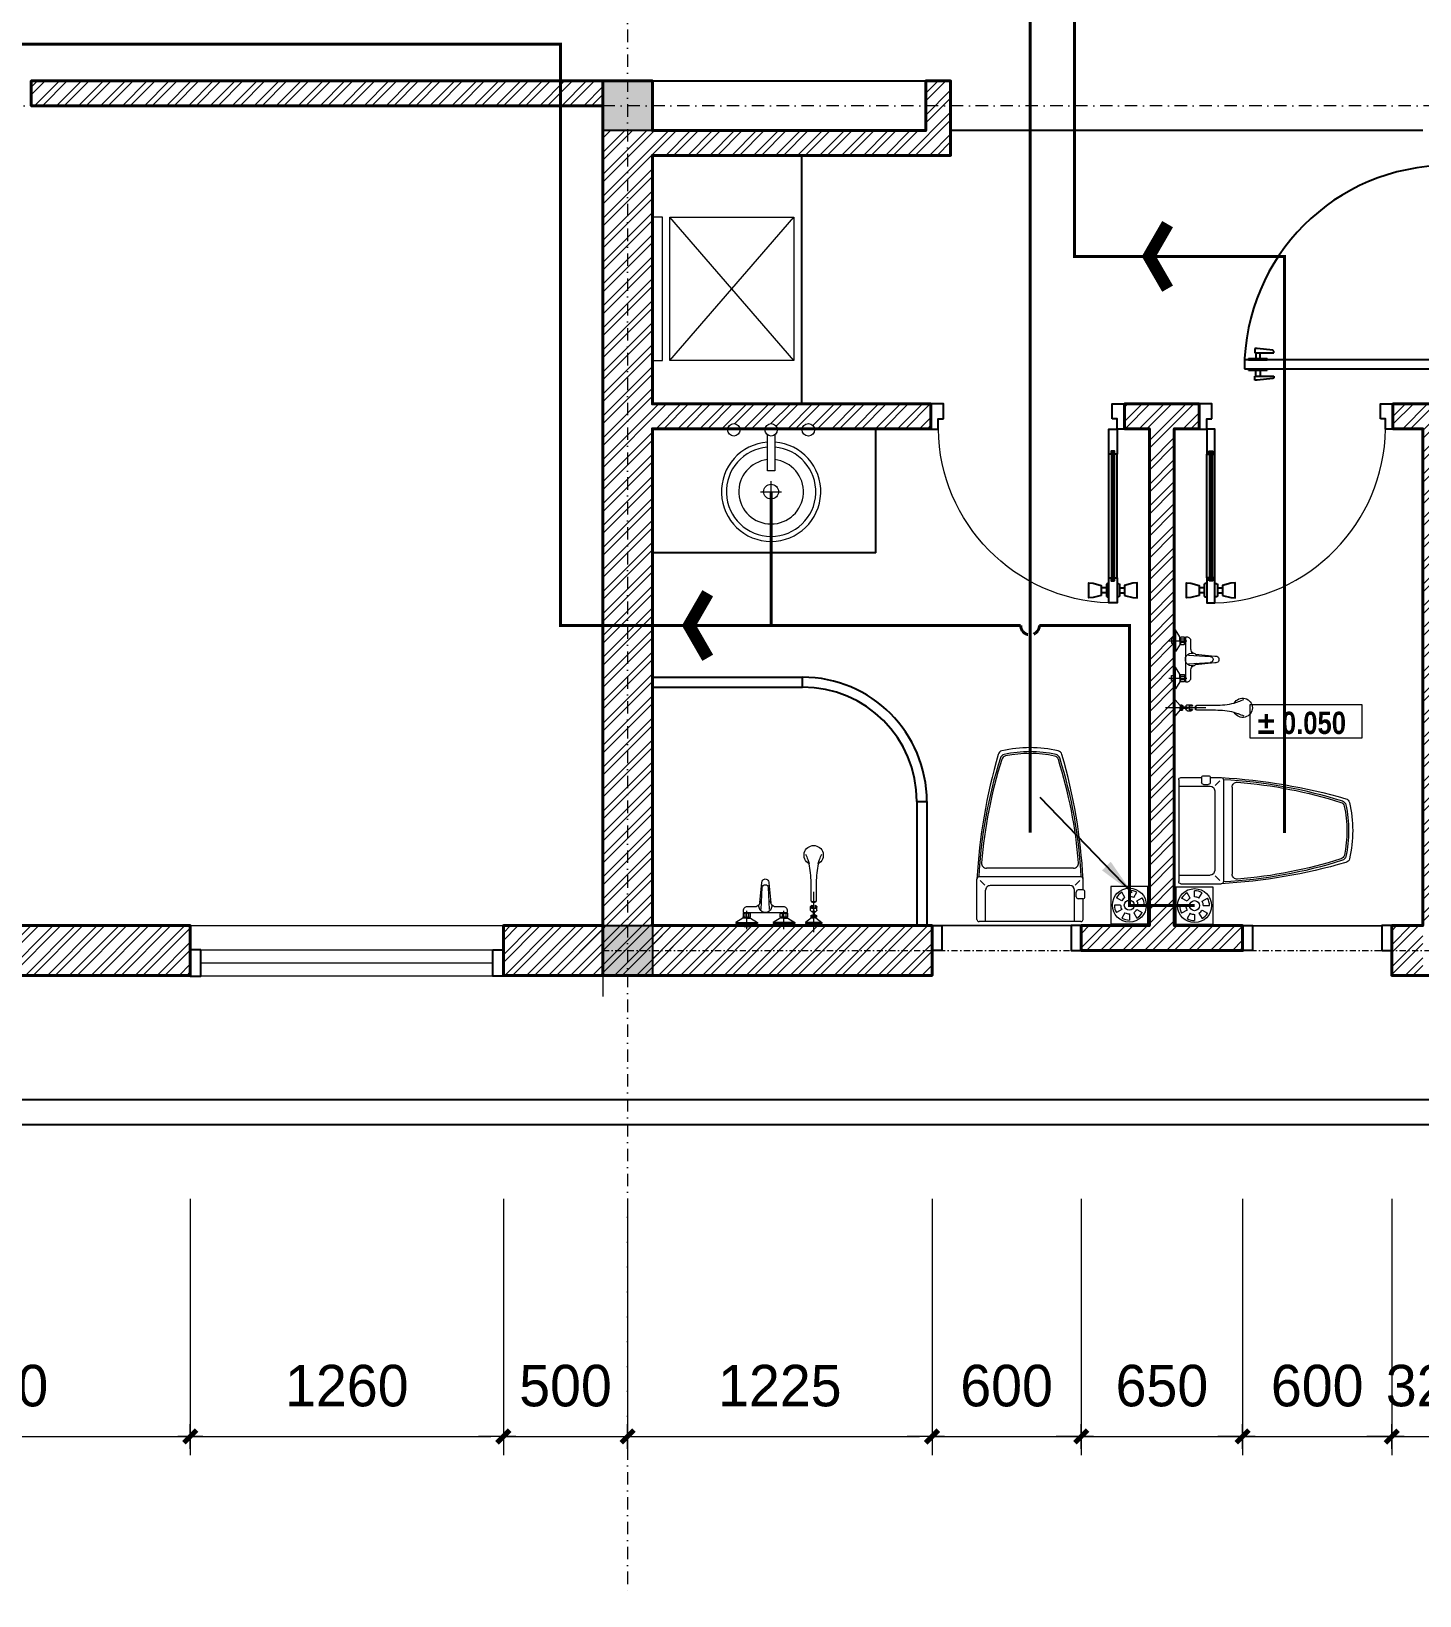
# Model space of a CAD drawing. Header units: millimetres. Extents: x 615730 to 2792744, y 139412 to 597571.
# Drawn here: x 1334570 to 1340157, y 259062 to 265358 of the extents above; entities that cross this region are included whole.
import ezdxf

# ---------------------------------------------------------------- set-up
doc = ezdxf.new("R2010")
doc.units = ezdxf.units.MM
doc.header["$MEASUREMENT"] = 0
doc.header["$PDMODE"] = 34
for name, pattern in [('DASHDOT', [1, 0.5, -0.25, 0, -0.25]), ('DASHED2', [0.375, 0.25, -0.125]), ('HIDDEN2', [0.1875, 0.125, -0.0625])]:
    doc.linetypes.add(name, pattern=pattern)
doc.layers.get('0').update_dxf_attribs({"lineweight": 5})
for name, color, linetype, lineweight in [('1', 1, 'Continuous', 40), ('1L', 1, 'Continuous', 9), ('AN_0.20', 2, 'Continuous', 20), ('AN_CUA', 51, 'Continuous', 15), ('net dut', 6, 'DASHDOT', 40), ('NETNGOAITUONG', 1, 'Continuous', 40), ('NTHAY1', 61, 'Continuous', 25), ('TIM TRUC', 149, 'DASHDOT', 9), ('VATDUNG', 33, 'Continuous', 13), ('VLIEU', 250, 'Continuous', 9)]:
    doc.layers.add(name, color=color, linetype=linetype, lineweight=lineweight)
for name, color, linetype in [('AN_TEXT', 254, 'Continuous'), ('CUA', 132, 'Continuous'), ('DOORS', 1, 'Continuous'), ('NET MANH', 252, 'Continuous'), ('NETCAT', 4, 'Continuous'), ('SWING', 7, 'Continuous'), ('THBI-VS', 1, 'Continuous'), ('VL', 155, 'Continuous')]:
    doc.layers.add(name, color=color, linetype=linetype)
doc.styles.add('H-B', font='')
doc.styles.add('VN HELL-B', font='')
doc.styles.add('VNI-AVO', font='vni-roms.shx')
doc.styles.get('H-B').set_extended_font_data('VNI-Helve-Condense', bold=True)
doc.styles.get('VN HELL-B').set_extended_font_data('VNI-Helve-Condense', bold=True)
doc.dimstyles.new('1-50b', dxfattribs={"dimtxt": 167, "dimasz": 50, "dimexe": 75, "dimexo": 150, "dimgap": 120, "dimtad": 1, "dimdec": 0, "dimzin": 12, "dimtxsty": 'VNI-AVO', "dimblk": ']', "dimcen": 0, "dimdle": 50, "dimclrd": 252, "dimclre": 252, "dimclrt": 2, "dimadec": 0, "dimazin": 0, "dimtfac": 1, "dimtdec": 0, "dimtix": 1, "dimtmove": 2, "dimatfit": 0, "dimldrblk": 'OPEN90', "dimfxl": 1, "dimlwd": -1, "dimlwe": -1, "dimarcsym": 0})
doc.dimstyles.new('LU-LD50', dxfattribs={"dimscale": 50, "dimtxt": 2, "dimasz": 3, "dimexe": 1.5, "dimexo": 1.5, "dimgap": 1, "dimtad": 1, "dimdec": 0, "dimzin": 0, "dimdsep": 46, "dimtxsty": 'VN HELL-B', "dimcen": 1, "dimdle": 1, "dimclrd": 256, "dimclre": 256, "dimclrt": 40, "dimadec": 0, "dimazin": 0, "dimtfac": 1, "dimtdec": 0, "dimtix": 1, "dimtmove": 2, "dimatfit": 3, "dimfxl": 2, "dimtolj": 1, "dimtzin": 0, "dimarcsym": 0})
pattern_1 = [(45, (655694.78, -28752.8), (-44.194174, 44.194174), []), (45, (655694.78, -28721.55), (-44.194174, 44.194174), [])]

# ---------------------------------------------------------------- blocks, each defined once
blk = doc.blocks.new('08PDRR02')
at = {"color": 0, "linetype": 'ByBlock'}
for p, q in [((1, 0), (0, 0)), ((0, 0), (0, -1)), ((1, -1), (1, 0)), ((0, -1), (1, -1))]:
    blk.add_line(p, q, dxfattribs=at)
blk = doc.blocks.new('08PDNB02')
at = {"color": 0, "linetype": 'ByBlock'}
for p, q in [((1.25, -0.55), (1.25, 2.75)), ((1.25, 2.75), (1.54, 2.75)), ((1.54, 2.75), (1.69, 2.59)), ((0, -1.62), (0, 1.62)), ((0, 1.62), (0.25, 1.62)), ((0.25, -1.62), (0.25, 1.62)), ((0.25, 0.38), (1.25, 0.38)), ((1.69, 2.59), (1.95, -0.13)), ((0.25, -1.62), (0, -1.62)), ((1.25, -0.38), (0.25, -0.38)), ((1.95, -0.55), (1.25, -0.55)), ((1.95, -0.13), (1.95, -0.55))]:
    blk.add_line(p, q, dxfattribs=at)
blk = doc.blocks.new('*U45')
at = {"layer": 'DOORS', "color": 0, "linetype": 'Continuous', "ltscale": 200}
for p, q in [((0, 15), (0, 55)), ((900, 15), (900, 55)), ((0, -25), (0, -55)), ((900, -25), (900, -55))]:
    blk.add_line(p, q, dxfattribs=at)
at = {"layer": 'SWING', "color": 1, "linetype": 'Continuous', "ltscale": 200}
blk.add_arc((0, 55), 900, 0, 90, dxfattribs=at)
at = {"layer": 'DOORS', "color": 8, "linetype": 'Continuous', "ltscale": 200, "xscale": 25.4, "yscale": 25.4, "zscale": 25.4, "rotation": 180}
blk.add_blockref('08PDNB02', (0, 895), dxfattribs=at)
at = {"layer": 'DOORS', "color": 0, "linetype": 'Continuous', "ltscale": 200, "xscale": 900, "yscale": 39.99999999999999, "rotation": 90}
blk.add_blockref('08PDRR02', (0, 55), dxfattribs=at)
at = {"layer": 'DOORS', "color": 8, "linetype": 'Continuous', "ltscale": 200, "xscale": 25.4, "yscale": -25.4, "zscale": 25.4}
blk.add_blockref('08PDNB02', (40, 895), dxfattribs=at)
at = {"layer": 'DOORS', "color": 0, "linetype": 'Continuous', "ltscale": 200, "xscale": 45, "yscale": 110}
for p in [(-45, 55), (900, 55)]:
    blk.add_blockref('08PDRR02', p, dxfattribs=at)
at = {"layer": 'DOORS', "color": 1, "linetype": 'Continuous', "ltscale": 200, "xscale": 39.99999999999999, "yscale": 69.99999999999999}
for p in [(0, 15), (860, 15)]:
    blk.add_blockref('08PDRR02', p, dxfattribs=at)
blk = doc.blocks.new('A$C15981CF1')
at = {"color": 8, "linetype": 'Continuous'}
for p, q in [((81, 101.2), (81, 598.8)), ((97.5, 611.2), (97.5, 88.8)), ((114.1, 101.2), (114.1, 598.7)), ((70.9, 60.7), (50.6, 60.7)), ((70.9, 40.5), (50.6, 40.5)), ((124.2, 60.7), (144.5, 60.7)), ((124.2, 40.5), (144.5, 40.5))]:
    blk.add_line(p, q, dxfattribs=at)
for points in [[(101.2, 740.5), (101.2, 801.3), (50.6, 801.3), (50.6, 700), (81, 700), (81, 740.5)], [(780, 740.5), (780, 801.3), (830.6, 801.3), (830.6, 700), (800.3, 700), (800.3, 740.5)], [(81, 598.8), (90.9, 598.8), (90.9, 611.2), (104.2, 611.2), (104.2, 598.7), (114.1, 598.7), (114.1, 700), (81, 700)], [(50.6, 30.4), (17.6, 21.8), (0, 20.2), (0, 81), (17.6, 79.4), (50.6, 70.9)], [(90.9, 88.8), (90.9, 101.2), (81, 101.2), (81, 0), (114.1, 0), (114.1, 101.3), (104.2, 101.3), (104.2, 88.8)], [(144.5, 30.4), (177.5, 21.8), (195.1, 20.2), (195.1, 81), (177.5, 79.4), (144.5, 70.9)]]:
    blk.add_lwpolyline(points, close=True, dxfattribs=at)
for points in [[(81, 78), (75.9, 78, 0.414214), (70.9, 72.9), (70.9, 29.7, 0.414214), (75.9, 24.6), (81, 24.6)], [(114.1, 78), (119.2, 78, -0.414214), (124.2, 72.9), (124.2, 29.7, -0.414214), (119.2, 24.6), (114.1, 24.6)]]:
    blk.add_lwpolyline(points, format="xyb", dxfattribs=at)
at = {"layer": '1L', "color": 8, "linetype": 'Continuous'}
for p, q in [((90.9, 611.2), (90.9, 88.8)), ((104.2, 611.2), (104.2, 88.8))]:
    blk.add_line(p, q, dxfattribs=at)
at = {"layer": '1L', "color": 8}
blk.add_arc((89.9, 710.1), 710.4, 271.94858, 359.18936, dxfattribs=at)
blk = doc.blocks.new('A$C1697067F')
at = {"layer": 'NETCAT', "color": 8, "linetype": 'Continuous'}
blk.add_blockref('A$C15981CF1', (0, 0), dxfattribs=at)
blk = doc.blocks.new('c2')
at = {"layer": 'VATDUNG'}
for p, q in [((-81319, -39599.8), (-81403.3, -39599.8)), ((-81361.1, -39557.6), (-81361.1, -39641.9))]:
    blk.add_line(p, q, dxfattribs=at)
blk.add_lwpolyline([(-81376.1, -39828.9), (-81376.1, -39684.4), (-81346.1, -39684.4), (-81346.1, -39828.9)], dxfattribs=at)
for centre, radius in [((-81361.1, -39599.8), 30), ((-81511.1, -39848.9), 25), ((-81361.1, -39848.9), 25), ((-81211.1, -39848.9), 25)]:
    blk.add_circle(centre, radius, dxfattribs=at)
for radius, start, end in [(200, 274.30122, 265.69878), (180, 274.78019, 265.21981), (130, 276.62581, 263.37419)]:
    blk.add_arc((-81361.1, -39599.8), radius, start, end, dxfattribs=at)
blk = doc.blocks.new('GA')
at = {"layer": 'VATDUNG', "ltscale": 3}
for p, q in [((-35.1, 0), (-60, 0)), ((-30.4, 17.5), (-52, 30)), ((-17.5, 30.4), (-30, 52)), ((0, 35.1), (0, 60)), ((17.5, 30.4), (30, 52)), ((30.4, 17.5), (52, 30)), ((-30.4, -17.5), (-52, -30)), ((-17.5, -30.4), (-30, -52)), ((0, -35.1), (0, -60)), ((17.5, -30.4), (30, -52)), ((30.4, -17.5), (52, -30)), ((35.1, 0), (60, 0))]:
    blk.add_line(p, q, dxfattribs=at)
blk.add_lwpolyline([(-75, -75), (75, -75), (75, 75), (-75, 75)], close=True, dxfattribs=at)
for radius in [68.4, 20.2]:
    blk.add_circle((0, 0), radius, dxfattribs=at)
for radius, start, end in [(60, 180, 210), (60, 120, 150), (35.1, 180, 210), (35.1, 120, 150), (60, 60, 90), (35.1, 60, 90), (35.1, 0, 30), (60, 0, 30), (60, 240, 270), (35.1, 240, 270), (35.1, 300, 330), (60, 300, 330)]:
    blk.add_arc((0, 0), radius, start, end, dxfattribs=at)
blk = doc.blocks.new('WC-P05')
at = {"layer": 'VATDUNG'}
for p, q in [((-202.4, 531.6), (-202.4, 439.1)), ((-192.4, 541.6), (262.6, 541.6)), ((-163.4, 541.6), (-163.4, 400.6)), ((233.6, 541.6), (233.6, 400.6)), ((272.6, 531.6), (272.6, 351.6)), ((-210.4, 430.1), (-210.4, 409.1)), ((-201.4, 439.1), (-180.4, 439.1)), ((-171.4, 430.1), (-171.4, 409.1)), ((-202.4, 400.1), (-202.4, 351.6)), ((-201.4, 400.1), (-180.4, 400.1)), ((-166.9, 378.6), (-188.2, 357.3)), ((-143.4, 380.6), (213.6, 380.6)), ((237.1, 378.6), (258.4, 357.3)), ((-192.4, 341.6), (262.6, 341.6)), ((-159.3, 302.6), (229.5, 302.6))]:
    blk.add_line(p, q, dxfattribs=at)
blk.add_lwpolyline([(-90.9, -221.9, 0.114547), (161, -222, 0.114547)], format="xyb", dxfattribs=at)
for centre, radius, start, end in [((-192.4, 531.6), 10, 90, 180), ((262.6, 531.6), 10, 0, 90), ((-201.4, 430.1), 9, 90, 180), ((-180.4, 430.1), 9, 0, 90), ((-201.4, 409.1), 9, 180, 270), ((2308.9, 492.3), 2515.2, 183.20675, 196.12415), ((-192.4, 351.6), 10, 180, 270), ((-180.4, 409.1), 9, 270, 0), ((-143.4, 400.6), 20, 180, 270), ((-2238.7, 492.3), 2515.2, 343.87268, 356.79325), ((213.6, 400.6), 20, 270, 0), ((262.6, 351.6), 10, 270, 0), ((1906, 447.2), 2102.6, 182.87428, 197.65536), ((-159.3, 280.1), 22.5, 90, 184.62462), ((-1835.8, 447.2), 2102.6, 342.34464, 357.12572), ((229.5, 280.1), 22.5, 355.37538, 90), ((1905.9, 447.2), 2094.5, 184.62454, 197.52765), ((-1835.8, 447.2), 2094.6, 342.46396, 355.37538), ((-85.8, -199.9), 22.5, 196.12415, 256.89941), ((-76.1, -183.7), 22.5, 197.65536, 257.50587), ((-69.9, -176.8), 22.5, 197.52765, 258.10049), ((35.1, 318), 536.4, 257.50587, 282.49413), ((35.7, 324.3), 534.7, 258.10049, 281.73735), ((139.9, -177.1), 22.5, 281.73735, 342.46396), ((146.2, -183.7), 22.5, 282.49413, 342.34464), ((155.9, -200.1), 22.5, 283.03778, 343.87268)]:
    blk.add_arc(centre, radius, start, end, dxfattribs=at)
blk = doc.blocks.new('vtt2')
at = {"layer": 'VATDUNG'}
for p, q in [((-10.1, 0), (10.1, 0)), ((10.1, 0), (10.1, -10.1)), ((139.9, 0), (139.9, -10.1)), ((160.1, 0), (139.9, 0)), ((-43.6, -15.6), (-43.6, -11)), ((-43.6, -11), (43.6, -11)), ((-15.7, -33.5), (-43.6, -15.6)), ((-43.6, -15.6), (43.6, -15.6)), ((0, -33.5), (-15.7, -33.5)), ((-14.8, -50.8), (-14.8, -38.7)), ((-13, -36.7), (-13.6, -33.5)), ((-12.8, -36.7), (-9.6, -36.7)), ((10.1, -10.1), (-10.1, -10.1)), ((-9.1, -55.9), (-9.1, -52.7)), ((-6.9, -52.1), (-6.9, -37.3)), ((-4.3, -36.7), (4.3, -36.7)), ((4.3, -52.8), (-4.3, -52.8)), ((0, -33.5), (15.7, -33.5)), ((6.9, -52.1), (6.9, -37.3)), ((9.1, -55.9), (9.1, -52.7)), ((9.6, -36.7), (12.8, -36.7)), ((12.8, -52.8), (9.6, -52.8)), ((13, -36.7), (13.6, -33.5)), ((14.8, -38.7), (14.8, -50.8)), ((15.7, -33.5), (43.6, -15.6)), ((43.6, -15.6), (43.6, -11)), ((106.4, -15.6), (106.4, -11)), ((193.6, -11), (106.4, -11)), ((134.3, -33.5), (106.4, -15.6)), ((193.6, -15.6), (106.4, -15.6)), ((150, -33.5), (134.3, -33.5)), ((135.2, -38.7), (135.2, -50.8)), ((137, -36.7), (136.4, -33.5)), ((140.4, -36.7), (137.2, -36.7)), ((137.2, -52.8), (140.4, -52.8)), ((139.9, -10.1), (160.1, -10.1)), ((140.9, -55.9), (140.9, -52.7)), ((143.1, -52.1), (143.1, -37.3)), ((154.3, -36.7), (145.7, -36.7)), ((145.7, -52.8), (154.3, -52.8)), ((150, -33.5), (165.7, -33.5)), ((156.9, -52.1), (156.9, -37.3)), ((159.1, -55.9), (159.1, -52.7)), ((162.8, -36.7), (159.6, -36.7)), ((163, -36.7), (163.6, -33.5)), ((164.8, -50.8), (164.8, -38.7)), ((165.7, -33.5), (193.6, -15.6)), ((193.6, -15.6), (193.6, -11)), ((237.1, -15.3), (237.1, -11)), ((301.9, -11), (237.1, -11)), ((260.9, -34.8), (237.1, -15.3)), ((301.9, -15.3), (237.1, -15.3)), ((280.5, -36.6), (258.5, -36.6)), ((258.5, -43.3), (258.5, -36.6)), ((258.5, -43.3), (280.5, -43.3)), ((260.9, -34.8), (269.5, -34.8)), ((260.9, -45.1), (269.5, -45.1)), ((265.7, -59.9), (267.2, -47.3)), ((278.1, -34.8), (269.5, -34.8)), ((278.1, -45.1), (269.5, -45.1)), ((273.3, -59.9), (271.8, -47.3)), ((278.1, -34.8), (301.9, -15.3)), ((280.5, -43.3), (280.5, -36.6)), ((301.9, -15.3), (301.9, -11)), ((57.9, -68.1), (62.6, -155.9)), ((92.1, -68.1), (87.4, -155.9)), ((257, -65), (257, -78.4)), ((282, -65), (282, -78.4))]:
    blk.add_line(p, q, dxfattribs=at)
at = {"layer": 'VATDUNG', "linetype": 'Continuous'}
for p, q in [((0, 10.9), (0, -62.4)), ((150, 10.9), (150, -62.4)), ((269.5, -138.3), (269.5, 24)), ((259.5, -43.3), (259.5, -36.6)), ((260.5, -43.3), (260.5, -36.6)), ((261.5, -43.3), (261.5, -36.6)), ((262.5, -43.3), (262.5, -36.6)), ((263.5, -43.3), (263.5, -36.6)), ((264.5, -43.3), (264.5, -36.6)), ((265.5, -43.3), (265.5, -36.6)), ((266.5, -43.3), (266.5, -36.6)), ((267.5, -43.3), (267.5, -36.6)), ((268.5, -43.3), (268.5, -36.6)), ((269.5, -43.3), (269.5, -36.6)), ((270.5, -43.3), (270.5, -36.6)), ((271.5, -43.3), (271.5, -36.6)), ((272.5, -43.3), (272.5, -36.6)), ((273.5, -43.3), (273.5, -36.6)), ((274.5, -43.3), (274.5, -36.6)), ((275.5, -43.3), (275.5, -36.6)), ((276.5, -43.3), (276.5, -36.6)), ((277.5, -43.3), (277.5, -36.6)), ((278.5, -43.3), (278.5, -36.6)), ((279.5, -43.3), (279.5, -36.6)), ((262.9, -85.1), (262.9, -73.3)), ((276.1, -85.1), (276.1, -73.3))]:
    blk.add_line(p, q, dxfattribs=at)
at = {"layer": 'VATDUNG'}
for points in [[(-10.1, -10.1), (-10.1, 0)], [(160.1, -10.1), (160.1, 0)]]:
    blk.add_lwpolyline(points, dxfattribs=at)
for points in [[(-9.6, -52.8), (-12.8, -52.8, -0.414214), (-14.8, -50.8)], [(52.9, -94.7, -0.076151), (50, -87.5, 0.253452), (33.2, -78.4), (1.3, -78.4, -0.414214), (-14.7, -62.4), (-14.7, -55.9), (164.7, -55.9), (164.7, -62.4, -0.414214), (148.7, -78.4), (116.8, -78.4, 0.253452), (100, -87.5, -0.076151), (97.1, -94.7)], [(159.6, -52.8), (162.8, -52.8, 0.414214), (164.8, -50.8)], [(266, -57.5, 0.018576), (264.5, -57.8, 0.076901), (260.7, -59.4, 0.107156), (257.9, -62.2, 0.146395), (257, -65, 0.146395)], [(282, -65, 0.146395), (281.1, -62.2, 0.107156), (278.3, -59.4, 0.076901), (274.5, -57.8, 0.018576), (273, -57.5, 0.063925)], [(53.1, -96.3), (61.4, -174.7, 1.184895), (88.6, -174.7), (97, -94.9)], [(261.6, -99.8, 0.24616), (259.5, -102.6), (259.5, -176.9, -0.04738), (251, -252.2, 3.957386), (288, -252.2, -0.04738), (279.5, -176.9), (279.5, -102.6, 0.182299), (278.2, -100.3, 0.036518), (277.4, -96.9, 0.144549), (261.6, -96.9, 0.036518), (260.8, -100.3)], [(269.5, -70.5, 0.063925), (264.5, -71.2, 0.076901), (260.7, -72.8, 0.107156), (257.9, -75.6, 0.146395), (257, -78.4, 0.146395), (257.9, -81.2, 0.107156), (260.7, -83.9, 0.045668), (262.9, -85.1, 0.063925)], [(276.1, -85.1, 0.045668), (278.3, -83.9, 0.107156), (281.1, -81.2, 0.146395), (282, -78.4, 0.146395), (281.1, -75.6, 0.107156), (278.3, -72.8, 0.076901), (274.5, -71.2, 0.063925), (269.5, -70.5, 0.063925)]]:
    blk.add_lwpolyline(points, format="xyb", dxfattribs=at)
at = {"layer": 'VATDUNG', "linetype": 'Continuous'}
for points in [[(269.5, -72, 0.063925), (264.9, -72.6, 0.076901), (261.5, -74.1, 0.107156), (259.1, -76.4, 0.146395), (258.5, -78.4, 0.146395), (259.1, -80.3, 0.107156), (261.5, -82.7, 0.033209), (262.9, -83.4, 0.063925)], [(276.1, -83.4, 0.033209), (277.5, -82.7, 0.107156), (279.9, -80.3, 0.146395), (280.5, -78.4, 0.146395), (279.9, -76.4, 0.107156), (277.5, -74.1, 0.076901), (274.1, -72.6, 0.063925), (269.5, -72, 0.063925)]]:
    blk.add_lwpolyline(points, format="xyb", dxfattribs=at)
at = {"layer": 'VATDUNG'}
for centre, radius, start, end in [((-12.8, -38.7), 2, 90, 180), ((-22.8, -97.2), 61.9, 75.17338, 77.7048), ((-22.8, 7.7), 61.9, 282.2952, 284.82662), ((8.9, -97.2), 61.9, 102.2952, 104.82662), ((8.9, 7.7), 61.9, 255.17338, 257.7048), ((-8.9, -97.2), 61.9, 75.17338, 77.7048), ((-8.9, 7.7), 61.9, 282.2952, 284.82662), ((22.8, -97.2), 61.9, 102.2952, 104.82662), ((22.8, 7.7), 61.9, 255.17338, 257.7048), ((12.8, -38.7), 2, 0, 90), ((12.8, -50.8), 2, 270, 0), ((75, -81.6), 25.7, 346.81476, 193.18524), ((137.2, -38.7), 2, 90, 180), ((137.2, -50.8), 2, 180, 270), ((127.2, -97.2), 61.9, 75.17338, 77.7048), ((127.2, 7.7), 61.9, 282.2952, 284.82662), ((158.9, -97.2), 61.9, 102.2952, 104.82662), ((158.9, 7.7), 61.9, 255.17338, 257.7048), ((141.1, -97.2), 61.9, 75.17338, 77.7048), ((141.1, 7.7), 61.9, 282.2952, 284.82662), ((172.8, -97.2), 61.9, 102.2952, 104.82662), ((172.8, 7.7), 61.9, 255.17338, 257.7048), ((162.8, -38.7), 2, 0, 90), ((261.3, -36.3), 1.64, 104.04866, 187.50649), ((261.3, -43.6), 1.64, 172.49351, 255.95134), ((269.1, -43.3), 4.42, 204.18155, 274.5789), ((268, -60.2), 2.4, 173.05359, 247.30921), ((269.5, -56.7), 6.2, 247.30921, 292.69079), ((269.9, -43.3), 4.42, 265.4211, 335.81845), ((271, -60.2), 2.4, 292.69079, 6.94641), ((277.7, -36.3), 1.64, 352.49351, 75.95134), ((277.7, -43.6), 1.64, 284.04866, 7.50649), ((75, -81.6), 25.7, 210.60404, 233.59857), ((33.2, -98.4), 20, 6.01469, 10.67815), ((75, -81.6), 25.7, 306.40143, 329.39596), ((116.8, -98.4), 20, 169.32185, 173.98531), ((269.5, -126.6), 28, 73.54982, 106.45018), ((275.8, -103.2), 3.78, 49.83614, 63.82585), ((75, -155.3), 12.4, 183.07101, 356.92899), ((-23251, 9104.2), 25297.4, 338.19981, 338.25273), ((31.2, -193.6), 227.5, 340.69292, 344.59806), ((-141.1, -169.6), 400.7, 347.84108, 348.1128), ((680.1, -169.6), 400.7, 191.8872, 192.15892), ((507.8, -193.6), 227.5, 195.40194, 199.30708), ((23790, 9104.2), 25297.4, 201.74727, 201.80019)]:
    blk.add_arc(centre, radius, start, end, dxfattribs=at)
blk = doc.blocks.new(']')
for p, q in [((1, 0), (-1, 0)), ((0, 1), (0, -1))]:
    blk.add_line(p, q)
at = {"color": 9, "const_width": 0.4}
blk.add_lwpolyline([(-0.51, -0.51), (0.51, 0.51)], dxfattribs=at)
blk = doc.blocks.new('*D2747')
at = {"layer": 'DEFPOINTS', "color": 0, "ltscale": 10, "transparency": 16777216}
for p in [(1333569.9, 260808.8), (1335209.7, 260808.8), (1335209.7, 259703)]:
    blk.add_point(p, dxfattribs=at)
at = {"layer": 'VLIEU', "color": 252, "ltscale": 10, "transparency": 16777216}
for p, q in [((1333569.9, 260658.8), (1333569.9, 259628)), ((1335209.7, 260658.8), (1335209.7, 259628)), ((1333619.9, 259703), (1335159.7, 259703))]:
    blk.add_line(p, q, dxfattribs=at)
at = {"layer": 'VLIEU', "color": 252, "ltscale": 10, "transparency": 16777216, "xscale": 50, "yscale": 50, "zscale": 50, "rotation": 180}
blk.add_blockref(']', (1333569.9, 259703), dxfattribs=at)
at = {"layer": 'VLIEU', "color": 252, "ltscale": 10, "transparency": 16777216, "xscale": 50, "yscale": 50, "zscale": 50}
blk.add_blockref(']', (1335209.7, 259703), dxfattribs=at)
at = {"layer": 'VLIEU', "color": 2, "ltscale": 10, "transparency": 16777216, "insert": (1334389.8, 259906.5), "char_height": 167, "attachment_point": 5, "style": 'VNI-AVO'}
blk.add_mtext('1640', dxfattribs=at)
blk = doc.blocks.new('_Open90')
at = {"color": 0, "linetype": 'ByBlock', "lineweight": -2}
for p, q in [((0, 0), (-1, 0)), ((-0.5, 0.5), (0, 0)), ((0, 0), (-0.5, -0.5))]:
    blk.add_line(p, q, dxfattribs=at)
blk = doc.blocks.new('*D2748')
at = {"layer": 'DEFPOINTS', "color": 0, "ltscale": 10, "transparency": 16777216}
for p in [(1335209.7, 260808.8), (1336469.7, 260808.8), (1336469.7, 259703)]:
    blk.add_point(p, dxfattribs=at)
at = {"layer": 'VLIEU', "color": 252, "ltscale": 10, "transparency": 16777216}
for p, q in [((1335209.7, 260658.8), (1335209.7, 259628)), ((1336469.7, 260658.8), (1336469.7, 259628)), ((1335259.7, 259703), (1336419.7, 259703))]:
    blk.add_line(p, q, dxfattribs=at)
at = {"layer": 'VLIEU', "color": 252, "ltscale": 10, "transparency": 16777216, "xscale": 50, "yscale": 50, "zscale": 50, "rotation": 180}
blk.add_blockref(']', (1335209.7, 259703), dxfattribs=at)
at = {"layer": 'VLIEU', "color": 252, "ltscale": 10, "transparency": 16777216, "xscale": 50, "yscale": 50, "zscale": 50}
blk.add_blockref(']', (1336469.7, 259703), dxfattribs=at)
at = {"layer": 'VLIEU', "color": 2, "ltscale": 10, "transparency": 16777216, "insert": (1335839.7, 259906.5), "char_height": 167, "attachment_point": 5, "style": 'VNI-AVO'}
blk.add_mtext('1260', dxfattribs=at)
blk = doc.blocks.new('*D2749')
at = {"layer": 'DEFPOINTS', "color": 0, "ltscale": 10, "transparency": 16777216}
for p in [(1336469.7, 260808.8), (1336969.7, 260808.8), (1336969.7, 259703)]:
    blk.add_point(p, dxfattribs=at)
at = {"layer": 'VLIEU', "color": 252, "ltscale": 10, "transparency": 16777216}
for p, q in [((1336469.7, 260658.8), (1336469.7, 259628)), ((1336969.7, 260658.8), (1336969.7, 259628)), ((1336419.7, 259703), (1336369.7, 259703)), ((1336469.7, 259703), (1336969.7, 259703)), ((1337019.7, 259703), (1337069.7, 259703))]:
    blk.add_line(p, q, dxfattribs=at)
at = {"layer": 'VLIEU', "color": 252, "ltscale": 10, "transparency": 16777216, "xscale": 50, "yscale": 50, "zscale": 50}
blk.add_blockref(']', (1336469.7, 259703), dxfattribs=at)
at = {"layer": 'VLIEU', "color": 252, "ltscale": 10, "transparency": 16777216, "xscale": 50, "yscale": 50, "zscale": 50, "rotation": 180}
blk.add_blockref(']', (1336969.7, 259703), dxfattribs=at)
at = {"layer": 'VLIEU', "color": 2, "ltscale": 10, "transparency": 16777216, "insert": (1336719.7, 259906.5), "char_height": 167, "attachment_point": 5, "style": 'VNI-AVO'}
blk.add_mtext('500', dxfattribs=at)
blk = doc.blocks.new('*D2750')
at = {"layer": 'DEFPOINTS', "color": 0, "ltscale": 10, "transparency": 16777216}
for p in [(1336969.7, 260808.8), (1338194.7, 260808.8), (1338194.7, 259703)]:
    blk.add_point(p, dxfattribs=at)
at = {"layer": 'VLIEU', "color": 252, "ltscale": 10, "transparency": 16777216}
for p, q in [((1336969.7, 260658.8), (1336969.7, 259628)), ((1338194.7, 260658.8), (1338194.7, 259628)), ((1337019.7, 259703), (1338144.7, 259703))]:
    blk.add_line(p, q, dxfattribs=at)
at = {"layer": 'VLIEU', "color": 252, "ltscale": 10, "transparency": 16777216, "xscale": 50, "yscale": 50, "zscale": 50, "rotation": 180}
blk.add_blockref(']', (1336969.7, 259703), dxfattribs=at)
at = {"layer": 'VLIEU', "color": 252, "ltscale": 10, "transparency": 16777216, "xscale": 50, "yscale": 50, "zscale": 50}
blk.add_blockref(']', (1338194.7, 259703), dxfattribs=at)
at = {"layer": 'VLIEU', "color": 2, "ltscale": 10, "transparency": 16777216, "insert": (1337582.2, 259906.5), "char_height": 167, "attachment_point": 5, "style": 'VNI-AVO'}
blk.add_mtext('1225', dxfattribs=at)
blk = doc.blocks.new('*D2751')
at = {"layer": 'DEFPOINTS', "color": 0, "ltscale": 10, "transparency": 16777216}
for p in [(1338194.7, 260808.8), (1338794.7, 260808.8), (1338794.7, 259703)]:
    blk.add_point(p, dxfattribs=at)
at = {"layer": 'VLIEU', "color": 252, "ltscale": 10, "transparency": 16777216}
for p, q in [((1338194.7, 260658.8), (1338194.7, 259628)), ((1338794.7, 260658.8), (1338794.7, 259628)), ((1338144.7, 259703), (1338094.7, 259703)), ((1338194.7, 259703), (1338794.7, 259703)), ((1338844.7, 259703), (1338894.7, 259703))]:
    blk.add_line(p, q, dxfattribs=at)
at = {"layer": 'VLIEU', "color": 252, "ltscale": 10, "transparency": 16777216, "xscale": 50, "yscale": 50, "zscale": 50}
blk.add_blockref(']', (1338194.7, 259703), dxfattribs=at)
at = {"layer": 'VLIEU', "color": 252, "ltscale": 10, "transparency": 16777216, "xscale": 50, "yscale": 50, "zscale": 50, "rotation": 180}
blk.add_blockref(']', (1338794.7, 259703), dxfattribs=at)
at = {"layer": 'VLIEU', "color": 2, "ltscale": 10, "transparency": 16777216, "insert": (1338494.7, 259906.5), "char_height": 167, "attachment_point": 5, "style": 'VNI-AVO'}
blk.add_mtext('600', dxfattribs=at)
blk = doc.blocks.new('*D2752')
at = {"layer": 'DEFPOINTS', "color": 0, "ltscale": 10, "transparency": 16777216}
for p in [(1338794.7, 260808.8), (1339444.7, 260808.8), (1339444.7, 259703)]:
    blk.add_point(p, dxfattribs=at)
at = {"layer": 'VLIEU', "color": 252, "ltscale": 10, "transparency": 16777216}
for p, q in [((1338794.7, 260658.8), (1338794.7, 259628)), ((1339444.7, 260658.8), (1339444.7, 259628)), ((1338744.7, 259703), (1338694.7, 259703)), ((1338794.7, 259703), (1339444.7, 259703)), ((1339494.7, 259703), (1339544.7, 259703))]:
    blk.add_line(p, q, dxfattribs=at)
at = {"layer": 'VLIEU', "color": 252, "ltscale": 10, "transparency": 16777216, "xscale": 50, "yscale": 50, "zscale": 50}
blk.add_blockref(']', (1338794.7, 259703), dxfattribs=at)
at = {"layer": 'VLIEU', "color": 252, "ltscale": 10, "transparency": 16777216, "xscale": 50, "yscale": 50, "zscale": 50, "rotation": 180}
blk.add_blockref(']', (1339444.7, 259703), dxfattribs=at)
at = {"layer": 'VLIEU', "color": 2, "ltscale": 10, "transparency": 16777216, "insert": (1339119.7, 259906.5), "char_height": 167, "attachment_point": 5, "style": 'VNI-AVO'}
blk.add_mtext('650', dxfattribs=at)
blk = doc.blocks.new('*D2753')
at = {"layer": 'DEFPOINTS', "color": 0, "ltscale": 10, "transparency": 16777216}
for p in [(1339444.7, 260808.8), (1340044.7, 260808.8), (1340044.7, 259703)]:
    blk.add_point(p, dxfattribs=at)
at = {"layer": 'VLIEU', "color": 252, "ltscale": 10, "transparency": 16777216}
for p, q in [((1339444.7, 260658.8), (1339444.7, 259628)), ((1340044.7, 260658.8), (1340044.7, 259628)), ((1339394.7, 259703), (1339344.7, 259703)), ((1339444.7, 259703), (1340044.7, 259703)), ((1340094.7, 259703), (1340144.7, 259703))]:
    blk.add_line(p, q, dxfattribs=at)
at = {"layer": 'VLIEU', "color": 252, "ltscale": 10, "transparency": 16777216, "xscale": 50, "yscale": 50, "zscale": 50}
blk.add_blockref(']', (1339444.7, 259703), dxfattribs=at)
at = {"layer": 'VLIEU', "color": 252, "ltscale": 10, "transparency": 16777216, "xscale": 50, "yscale": 50, "zscale": 50, "rotation": 180}
blk.add_blockref(']', (1340044.7, 259703), dxfattribs=at)
at = {"layer": 'VLIEU', "color": 2, "ltscale": 10, "transparency": 16777216, "insert": (1339744.7, 259906.5), "char_height": 167, "attachment_point": 5, "style": 'VNI-AVO'}
blk.add_mtext('600', dxfattribs=at)
blk = doc.blocks.new('*D2754')
at = {"layer": 'DEFPOINTS', "color": 0, "ltscale": 10, "transparency": 16777216}
for p in [(1340044.7, 260808.8), (1340369.7, 260808.8), (1340369.7, 259703)]:
    blk.add_point(p, dxfattribs=at)
at = {"layer": 'VLIEU', "color": 252, "ltscale": 10, "transparency": 16777216}
for p, q in [((1340044.7, 260658.8), (1340044.7, 259628)), ((1340369.7, 260658.8), (1340369.7, 259628)), ((1339994.7, 259703), (1339944.7, 259703)), ((1340044.7, 259703), (1340369.7, 259703)), ((1340419.7, 259703), (1340469.7, 259703))]:
    blk.add_line(p, q, dxfattribs=at)
at = {"layer": 'VLIEU', "color": 252, "ltscale": 10, "transparency": 16777216, "xscale": 50, "yscale": 50, "zscale": 50}
blk.add_blockref(']', (1340044.7, 259703), dxfattribs=at)
at = {"layer": 'VLIEU', "color": 252, "ltscale": 10, "transparency": 16777216, "xscale": 50, "yscale": 50, "zscale": 50, "rotation": 180}
blk.add_blockref(']', (1340369.7, 259703), dxfattribs=at)
at = {"layer": 'VLIEU', "color": 2, "ltscale": 10, "transparency": 16777216, "insert": (1340207.2, 259906.5), "char_height": 167, "attachment_point": 5, "style": 'VNI-AVO'}
blk.add_mtext('325', dxfattribs=at)

msp = doc.modelspace()

# ---------------------------------------------------------------- hatches: boundary and pattern name
at = {"layer": 'VLIEU', "ltscale": 10}
h = msp.add_hatch(dxfattribs=at)
h.set_pattern_fill('STEEL', color=256, scale=500, style=0)
h.set_pattern_definition(pattern_1)
h.paths.add_polyline_path([(1336869.7, 265158.8), (1334569.8, 265158.8), (1334569.8, 265058.8), (1336869.7, 265058.8)])
h.paths.add_polyline_path([(1337069.7, 264858.8), (1338269.3, 264858.8), (1338269.3, 265158.8), (1338169.3, 265158.8), (1338169.3, 264958.8), (1337069.7, 264958.8), (1337069.7, 264958.8), (1336869.7, 264958.8), (1336869.7, 261758.8), (1336469.7, 261758.8), (1336469.7, 261558.8), (1338194.7, 261558.8), (1338194.7, 261758.8), (1337269.7, 261758.8), (1337069.7, 261758.8), (1337069.7, 263758.8), (1337372.4, 263758.8, -0.84099), (1337421.6, 263758.8), (1337522.4, 263758.8, -0.84099), (1337571.6, 263758.8), (1337672.4, 263758.8, -0.84099), (1337721.6, 263758.8), (1338189.7, 263758.8), (1338189.7, 263858.8), (1337069.7, 263858.8), (1337069.7, 264034), (1337069.7, 264034), (1337069.7, 264610), (1337069.7, 264610)])
h = msp.add_hatch(dxfattribs=at)
h.set_pattern_fill('STEEL', color=256, scale=500, style=0)
h.set_pattern_definition(pattern_1)
h.paths.add_polyline_path([(1339169.7, 263059.8), (1339169.7, 263758.8), (1339269.7, 263758.8), (1339269.7, 263858.8), (1339069.7, 263858.8), (1338969.7, 263858.8), (1338969.7, 263758.8), (1339069.7, 263758.8), (1339069.7, 261758.8), (1338794.7, 261758.8), (1338794.7, 261658.8), (1339444.7, 261658.8), (1339444.7, 261758.8), (1339169.7, 261758.8), (1339169.7, 262603.3), (1339169.3, 262603.3), (1339169.3, 262668.1), (1339169.7, 262668.1), (1339169.7, 262711.7), (1339169.3, 262711.7), (1339169.3, 262745.1), (1339158.3, 262745.1), (1339158.3, 262765.3), (1339169.3, 262765.3), (1339169.3, 262798.8), (1339169.7, 262798.8), (1339169.7, 262861.7), (1339169.3, 262861.7), (1339169.3, 262895.1), (1339158.3, 262895.1), (1339158.3, 262915.3), (1339169.3, 262915.3), (1339169.3, 262948.8), (1339169.7, 262948.8)])
h.paths.add_polyline_path([(1340369.7, 263958.8), (1340269.7, 263958.8), (1340269.7, 263858.8), (1340049.7, 263858.8), (1340049.7, 263758.8), (1340169.7, 263758.8), (1340169.7, 261758.8), (1340369.7, 261758.8)])
h = msp.add_hatch(dxfattribs=at)
h.set_pattern_fill('STEEL', color=256, scale=500, style=0)
h.set_pattern_definition([(45, (655694.78, -27707.97), (-44.194174, 44.194174), []), (45, (655694.78, -27676.72), (-44.194174, 44.194174), [])])
h.paths.add_polyline_path([(1335209.7, 261758.8), (1333569.9, 261758.8), (1333569.9, 261558.8), (1335209.7, 261558.8)])
h = msp.add_hatch(dxfattribs=at)
h.set_pattern_fill('STEEL', color=256, scale=500, style=0)
h.set_pattern_definition(pattern_1)
h.paths.add_polyline_path([(1338194.7, 261758.8), (1337608.8, 261758.8), (1337608.8, 261756), (1337588.7, 261756), (1337588.7, 261758.8), (1337458.8, 261758.8), (1337458.8, 261756), (1337438.7, 261756), (1337438.7, 261758.8), (1337269.7, 261758.8), (1337069.7, 261758.8), (1337069.7, 261558.8), (1338194.7, 261558.8)])
h.paths.add_polyline_path([(1336869.7, 261758.8), (1336469.7, 261758.8), (1336469.7, 261661.8), (1336469.7, 261661.8), (1336469.7, 261558.8), (1336869.7, 261558.8)])
h = msp.add_hatch(dxfattribs=at)
h.set_pattern_fill('STEEL', color=256, scale=500, style=0)
h.set_pattern_definition(pattern_1)
h.paths.add_polyline_path([(1340169.7, 261758.8), (1340044.7, 261758.8), (1340044.7, 261558.8), (1340169.7, 261558.8)])

# ---------------------------------------------------------------- linework, layer by layer
at = {"layer": 'AN_0.20', "ltscale": 2}
msp.add_lwpolyline([(1339472.9, 262514.6), (1339925, 262514.6), (1339925, 262647.6), (1339472.9, 262647.6)], close=True, dxfattribs=at)
at = {"layer": 'AN_CUA', "ltscale": 2}
for p, q in [((1338754.7, 261758.8), (1338234.7, 261758.8)), ((1338754.7, 261757.8), (1338234.7, 261757.8)), ((1339484.7, 261758.8), (1340004.7, 261758.8)), ((1339484.7, 261757.8), (1340004.7, 261757.8))]:
    msp.add_line(p, q, dxfattribs=at)
at = {"layer": 'CUA', "color": 3}
for points in [[(1338194.7, 261758.8), (1338234.7, 261758.8), (1338234.7, 261658.8), (1338194.7, 261658.8)], [(1338794.7, 261758.8), (1338754.7, 261758.8), (1338754.7, 261658.8), (1338794.7, 261658.8)], [(1339444.7, 261758.8), (1339484.7, 261758.8), (1339484.7, 261658.8), (1339444.7, 261658.8)], [(1340044.7, 261758.8), (1340004.7, 261758.8), (1340004.7, 261658.8), (1340044.7, 261658.8)]]:
    msp.add_lwpolyline(points, close=True, dxfattribs=at)
at = {"layer": 'CUA'}
for points in [[(1335251.9, 261661.8), (1335209.7, 261661.8), (1335209.7, 261556.1), (1335251.9, 261556.1), (1335251.9, 261661.8)], [(1336427.4, 261661.8), (1336469.7, 261661.8), (1336469.7, 261556.1), (1336427.4, 261556.1), (1336427.4, 261661.8)]]:
    msp.add_lwpolyline(points, dxfattribs=at)
at = {"layer": 'net dut', "linetype": 'HIDDEN2', "ltscale": 400, "const_width": 12.1}
for points in [[(1339612.5, 262131.3), (1339612.5, 264452.4), (1338767.6, 264452.4), (1338767.6, 266108.1), (1332518.3, 266108.1)], [(1338589.1, 262133), (1338589.1, 265948.8), (1332532.3, 265948.8)], [(1338551.4, 262966.8), (1336699.7, 262966.8), (1336699.7, 265307.1), (1323311.8, 265307.1)], [(1337547, 263505.4), (1337547, 262966.8)], [(1339251.2, 261839.3), (1338988.7, 261839.3), (1338988.7, 262966.8), (1338626.7, 262966.8)]]:
    msp.add_lwpolyline(points, dxfattribs=at)
at = {"layer": 'net dut', "color": 9, "linetype": 'DASHED2'}
for points in [[(1339142.6, 264582.3, 50, 50, 0), (1339067.6, 264452.4, 50, 50, 0), (1339142.6, 264322.5, 50, 50, 0), (1339067.6, 264452.4, 0, 0, 0), (1339190.1, 264452.4, 0, 0, 0)], [(1337292, 263096.7, 50, 50, 0), (1337217, 262966.8, 50, 50, 0), (1337292, 262836.9, 50, 50, 0), (1337217, 262966.8, 0, 0, 0), (1337339.4, 262966.8, 0, 0, 0)]]:
    msp.add_lwpolyline(points, format="xyseb", dxfattribs=at)
at = {"layer": 'net dut', "linetype": 'HIDDEN2', "ltscale": 400}
msp.add_arc((1338589.1, 262966.8), 37.6, 180, 0, dxfattribs=at)
at = {"layer": 'NET MANH'}
for points in [[(1336869.7, 265158.8), (1337069.7, 265158.8), (1337069.7, 264958.8), (1336869.7, 264958.8)], [(1336869.7, 261758.8), (1337069.7, 261758.8), (1337069.7, 261558.8), (1336869.7, 261558.8)]]:
    msp.add_lwpolyline(points, close=True, dxfattribs=at)
for points in [[(1336869.7, 264958.8), (1337069.7, 264958.8), (1336869.7, 265158.8), (1337069.7, 265158.8)], [(1336869.7, 261558.8), (1337069.7, 261558.8), (1336869.7, 261758.8), (1337069.7, 261758.8)]]:
    msp.add_solid(points, dxfattribs=at)
at = {"layer": 'NETNGOAITUONG'}
for p, q in [((1336869.7, 265158.8), (1336869.7, 264958.8)), ((1337069.7, 263758.8), (1337069.7, 261758.8)), ((1336869.7, 261758.8), (1336869.7, 261558.8)), ((1338194.7, 261758.8), (1338194.7, 261658.8))]:
    msp.add_line(p, q, dxfattribs=at)
for points in [[(1336469.7, 261558.8), (1338194.7, 261558.8), (1338194.7, 261558.8), (1338194.7, 261558.8), (1338194.7, 261558.8), (1338194.7, 261558.8), (1338194.7, 261758.8), (1337269.7, 261758.8), (1337069.7, 261758.8), (1337069.7, 263758.8), (1338189.7, 263758.8), (1338189.7, 263858.8), (1337069.7, 263858.8), (1337069.7, 264858.8), (1338269.3, 264858.8), (1338269.3, 265158.8), (1338169.3, 265158.8), (1338169.3, 264958.8), (1337069.7, 264958.8), (1337069.7, 265158.8), (1334569.8, 265158.8), (1334569.8, 265058.8), (1336869.7, 265058.8), (1336869.7, 261758.8), (1336469.7, 261758.8), (1336469.7, 261558.8)], [(1333369.9, 261758.8), (1333369.9, 261558.8), (1333369.9, 261558.8), (1335209.7, 261558.8), (1335209.7, 261758.8), (1333569.9, 261758.8), (1333569.9, 263308.8), (1333569.9, 263308.8), (1333569.9, 264858.7)], [(1340269.7, 263958.8), (1340369.7, 263958.8), (1340369.7, 261558.8), (1340044.7, 261558.8), (1340044.7, 261758.8), (1340169.7, 261758.8), (1340169.7, 263758.8), (1340049.7, 263758.8), (1340049.7, 263858.8), (1340269.7, 263858.8), (1340269.7, 263958.8)], [(1338794.7, 261658.8), (1339444.7, 261658.8), (1339444.7, 261758.8), (1339169.7, 261758.8), (1339169.7, 263059.8), (1339169.7, 263059.8), (1339169.7, 263758.8), (1339169.7, 263758.8), (1339169.7, 263758.8), (1339269.7, 263758.8), (1339269.7, 263858.8), (1339069.7, 263858.8), (1339069.7, 263858.8), (1338969.7, 263858.8), (1338969.7, 263758.8), (1339069.7, 263758.8), (1339069.7, 261758.8), (1338794.7, 261758.8), (1338794.7, 261658.8)]]:
    msp.add_lwpolyline(points, dxfattribs=at)
at = {"layer": 'TIM TRUC', "ltscale": 100}
for p, q in [((1336969.7, 273573.3), (1336969.7, 259062)), ((1342223.9, 265058.8), (1329469.9, 265058.8))]:
    msp.add_line(p, q, dxfattribs=at)
at = {"layer": 'TIM TRUC', "ltscale": 50}
msp.add_line((1336869.7, 261658.8), (1341824.6, 261658.8), dxfattribs=at)
at = {"layer": 'VATDUNG'}
for p, q in [((1337638.7, 264034), (1337139.7, 264610)), ((1337139.7, 264034), (1337638.7, 264610))]:
    msp.add_line(p, q, dxfattribs=at)
for points in [[(1337109.7, 264034), (1337109.7, 264610), (1337069.7, 264610), (1337069.7, 264034)], [(1337139.7, 264034), (1337139.7, 264610), (1337638.7, 264610), (1337638.7, 264034)]]:
    msp.add_lwpolyline(points, close=True, dxfattribs=at)
at = {"layer": 'VL', "ltscale": 10}
for p, q in [((1337069.7, 265158.8), (1338169.3, 265158.8)), ((1340169.7, 264958.8), (1338269.3, 264958.8)), ((1337669.5, 264858.8), (1337669.5, 263858.8)), ((1337968.7, 263258.8), (1337968.7, 263759.4)), ((1337968.7, 263258.8), (1337069.7, 263258.8)), ((1337069.7, 262758.8), (1337673.8, 262758.8)), ((1337673.8, 262718.8), (1337673.8, 262758.8)), ((1337069.7, 262718.8), (1337673.8, 262718.8)), ((1338133.8, 262258.8), (1338133.8, 261758.8)), ((1338133.8, 262258.8), (1338173.8, 262258.8)), ((1338173.8, 262258.8), (1338173.8, 261758.8)), ((1333569.9, 261058.8), (1341460.6, 261058.8)), ((1333569.9, 260958.8), (1341456.2, 260958.8))]:
    msp.add_line(p, q, dxfattribs=at)
for radius in [500, 460]:
    msp.add_arc((1337673.8, 262258.8), radius, 0, 90, dxfattribs=at)
at = {"layer": 'VLIEU', "ltscale": 10}
for p, q in [((1335209.7, 261758.8), (1336469.7, 261758.8)), ((1335251.9, 261608.9), (1336427.4, 261608.9)), ((1336869.7, 261558.8, 280), (1336869.7, 261473.3, 280))]:
    msp.add_line(p, q, dxfattribs=at)
msp.add_lwpolyline([(1335251.9, 261661.8), (1336427.4, 261661.8), (1336427.4, 261556.1), (1335251.9, 261556.1)], close=True, dxfattribs=at)

# ---------------------------------------------------------------- block references
at = {"layer": '1'}
for p in [(1338988.7, 261841.3), (1339251.2, 261839.3)]:
    msp.add_blockref('GA', p, dxfattribs=at)
at = {"layer": 'NETCAT', "linetype": 'Continuous', "xscale": -1}
msp.add_blockref('A$C1697067F', (1339020.3, 263057.5), dxfattribs=at)
at = {"layer": 'NETCAT', "linetype": 'Continuous'}
msp.add_blockref('A$C1697067F', (1339219.1, 263057.5), dxfattribs=at)
at = {"layer": 'NTHAY1', "xscale": 0.9090857494165426, "yscale": 0.9090857494165426, "zscale": 0.9090857494165426, "rotation": 89.99913866156623}
msp.add_blockref('*U45', (1340319.7, 263999.7), dxfattribs=at)
at = {"layer": 'THBI-VS', "rotation": 180}
msp.add_blockref('c2', (1256185.9, 223905.6), dxfattribs=at)
at = {"layer": 'THBI-VS', "xscale": -1}
for p, rotation in [((1339158.3, 262905.2), 90), ((1337448.8, 261756), 180)]:
    msp.add_blockref('vtt2', p, dxfattribs=dict(at, rotation=rotation))
at = {"layer": 'THBI-VS'}
for p, xscale, yscale, zscale, rotation in [((1338620.7, 262262.5), 0.9001512858085334, 0.9001512858085334, 0.9001512858085334, 180), ((1339674.7, 262172.8), -0.9001512858085334, 0.9001512859249488, 0.9001512859304084, 90)]:
    msp.add_blockref('WC-P05', p, dxfattribs=dict(at, xscale=xscale, yscale=yscale, zscale=zscale, rotation=rotation))

# ---------------------------------------------------------------- texts
at = {"layer": 'AN_TEXT', "ltscale": 2, "insert": (1339505, 262528.8), "char_height": 90, "width": 541.6, "attachment_point": 7, "style": 'H-B'}
msp.add_mtext('%%P 0.050', dxfattribs=at)

# ---------------------------------------------------------------- dimensions: what is measured, and where the dimension line sits
at = {"layer": 'VLIEU', "ltscale": 10}
for base, p1, p2, picture, middle in [((1335209.7, 259703), (1333569.9, 260808.8), (1335209.7, 260808.8), '*D2747', (1334389.8, 259906.5)), ((1336469.7, 259703), (1335209.7, 260808.8), (1336469.7, 260808.8), '*D2748', (1335839.7, 259906.5)), ((1336969.7, 259703), (1336469.7, 260808.8), (1336969.7, 260808.8), '*D2749', (1336719.7, 259906.5)), ((1338194.7, 259703), (1336969.7, 260808.8), (1338194.7, 260808.8), '*D2750', (1337582.2, 259906.5)), ((1338794.7, 259703), (1338194.7, 260808.8), (1338794.7, 260808.8), '*D2751', (1338494.7, 259906.5)), ((1339444.7, 259703), (1338794.7, 260808.8), (1339444.7, 260808.8), '*D2752', (1339119.7, 259906.5)), ((1340044.7, 259703), (1339444.7, 260808.8), (1340044.7, 260808.8), '*D2753', (1339744.7, 259906.5)), ((1340369.7, 259703), (1340044.7, 260808.8), (1340369.7, 260808.8), '*D2754', (1340207.2, 259906.5))]:
    dim = msp.add_linear_dim(base=base, p1=p1, p2=p2, dimstyle='1-50b', override={"dimfxl": 2}, dxfattribs=at)
    dim.commit()
    dim.dimension.update_dxf_attribs({"geometry": picture, "text_midpoint": middle})

# ---------------------------------------------------------------- leaders
at = {"layer": 'AN_0.20'}
msp.add_leader([(1339000.4, 261890.6), (1338629.9, 262274.7)], dimstyle='LU-LD50', override={"dimgap": 1, "dimtad": 0}, dxfattribs=at)

doc.saveas('drawing.dxf')
